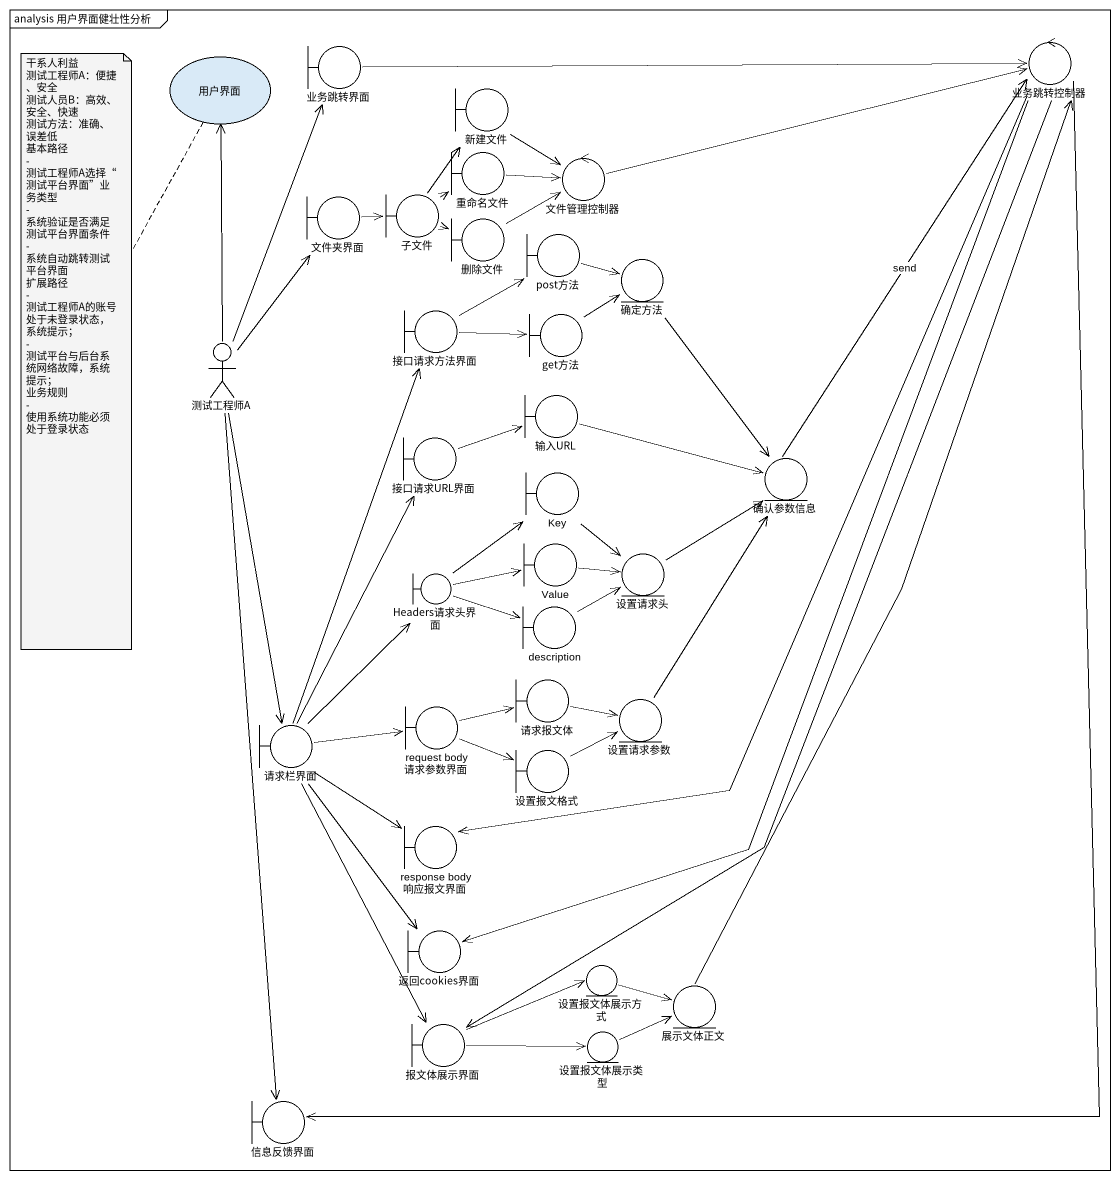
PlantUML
@startuml
mainframe analysis 用户界面健壮性分析
usecase 用户界面
boundary 业务跳转界面
control 业务跳转控制器
boundary 新建文件
boundary 重命名文件
control 文件管理控制器
boundary 文件夹界面
boundary 子文件
boundary 删除文件
boundary post方法
entity 确定方法
boundary 接口请求方法界面
boundary get方法
actor 测试工程师A
boundary 输入URL
boundary 接口请求URL界面
entity 确认参数信息
boundary Key
boundary Value
boundary Headers请求头界面
entity 设置请求头
boundary description
boundary 请求报文体
boundary 请求栏界面
boundary "request body 请求参数界面" as request_body_请求参数界面
entity 设置请求参数
boundary 设置报文格式
boundary "response body 响应报文界面" as response_body_响应报文界面
boundary 返回cookies界面
entity 设置报文体展示方式
entity 展示文体正文
boundary 报文体展示界面
entity 设置报文体展示类型
boundary 信息反馈界面
用户界面 <-- 测试工程师A
业务跳转界面 -right-> 业务跳转控制器
业务跳转控制器 --> response_body_响应报文界面
业务跳转控制器 --> 返回cookies界面
业务跳转控制器 --> 报文体展示界面
业务跳转控制器 --> 信息反馈界面
新建文件 --> 文件管理控制器
重命名文件 -right-> 文件管理控制器
文件管理控制器 -right-> 业务跳转控制器
文件夹界面 -right-> 子文件
子文件 -up-> 新建文件
子文件 -up-> 重命名文件
子文件 -right-> 删除文件
删除文件 -up-> 文件管理控制器
post方法 -right-> 确定方法
确定方法 --> 确认参数信息
接口请求方法界面 -up-> post方法
接口请求方法界面 -right-> get方法
get方法 -up-> 确定方法
测试工程师A -up-> 业务跳转界面
测试工程师A -up-> 文件夹界面
测试工程师A --> 请求栏界面
测试工程师A --> 信息反馈界面
输入URL -right-> 确认参数信息
接口请求URL界面 -right-> 输入URL
确认参数信息 -up-> 业务跳转控制器 : send
Key --> 设置请求头
Value -right-> 设置请求头
Headers请求头界面 -up-> Key
Headers请求头界面 -right-> Value
Headers请求头界面 -right-> description
设置请求头 -up-> 确认参数信息
description -right-> 设置请求头
请求报文体 -right-> 设置请求参数
请求栏界面 -up-> 接口请求方法界面
请求栏界面 -up-> 接口请求URL界面
请求栏界面 -up-> Headers请求头界面
请求栏界面 -right-> request_body_请求参数界面
请求栏界面 --> response_body_响应报文界面
请求栏界面 --> 返回cookies界面
请求栏界面 --> 报文体展示界面
request_body_请求参数界面 -right-> 请求报文体
request_body_请求参数界面 -right-> 设置报文格式
设置请求参数 -up-> 确认参数信息
设置报文格式 -right-> 设置请求参数
设置报文体展示方式 -right-> 展示文体正文
展示文体正文 -up-> 业务跳转控制器
报文体展示界面 -right-> 设置报文体展示方式
报文体展示界面 -right-> 设置报文体展示类型
设置报文体展示类型 -right-> 展示文体正文
note bottom of 用户界面
  干系人利益
  测试工程师A：便捷、安全
  测试人员B：高效、安全、快速
  测试方法：准确、误差低
  基本路径
  - 测试工程师A选择“测试平台界面”业务类型
  - 系统验证是否满足测试平台界面条件
  - 系统自动跳转测试平台界面
  扩展路径
  - 测试工程师A的账号处于未登录状态，系统提示；
  - 测试平台与后台系统网络故障，系统提示；
  业务规则
  - 使用系统功能必须处于登录状态
end note
@enduml
